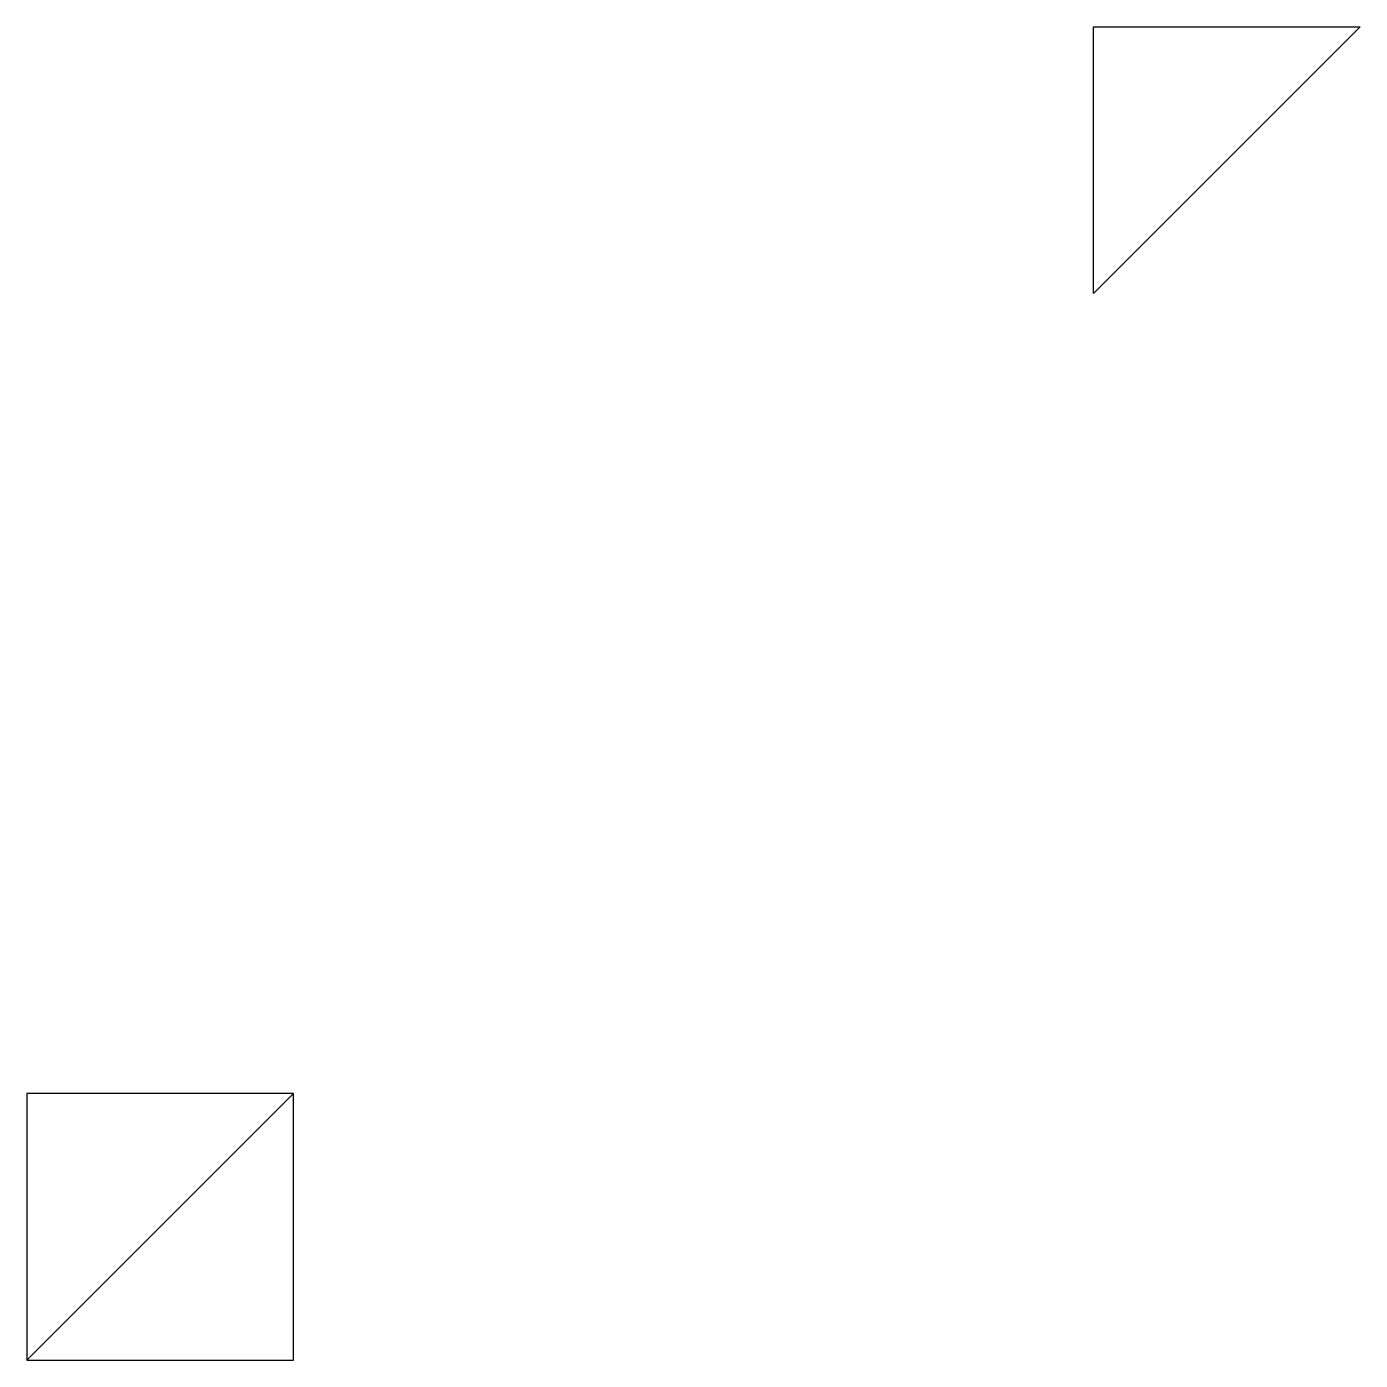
# Model space of a CAD drawing. Header units: inches. Extents: x 100 to 105, y 200 to 205.
import ezdxf

# ---------------------------------------------------------------- set-up
doc = ezdxf.new("R2010")
doc.units = ezdxf.units.IN
doc.header["$MEASUREMENT"] = 0

msp = doc.modelspace()

# ---------------------------------------------------------------- linework, layer by layer
at = {"layer": 'tri 3', "color": 254, "true_color": 0xd3d3d3}
for points in [[(104, 204, 10), (104, 205, 11), (105, 205, 12), (104, 204, 10)], [(100, 200), (101, 200, 1), (101, 201, 2), (100, 200)], [(100, 200), (101, 201, 2), (100, 201, 3), (100, 200)]]:
    msp.add_3dface(points, dxfattribs=at)

doc.saveas('drawing.dxf')
